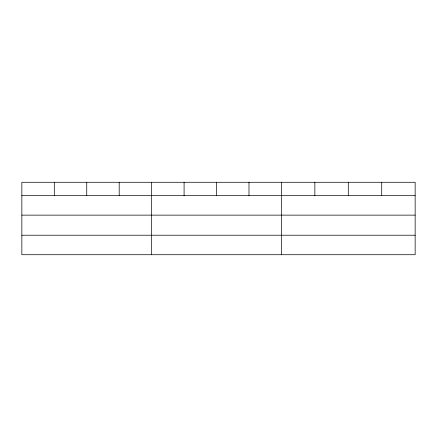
<?xml version="1.0" encoding="UTF-8"?>
<svg xmlns="http://www.w3.org/2000/svg" width="437" height="437" viewBox="0 0 437 437"><rect width="100%" height="100%" fill="white"/><g stroke="black" fill="none" stroke-linecap="round" stroke-linejoin="round"><path stroke-width="0.66" d="M415.15 215.135L415.15 182.284L21.85 182.284L21.85 254.716L415.15 254.716L415.15 215.135L21.85 215.135M21.85 195.645L415.15 195.645M21.85 235.221L415.15 235.221M381.719 182.284L381.719 195.645M348.289 182.284L348.289 195.645M314.858 182.284L314.858 195.645M281.428 182.284L281.428 254.716M248.981 182.284L248.981 195.645M216.534 182.284L216.534 195.645M184.086 182.284L184.086 195.645M151.639 182.284L151.639 254.716M119.192 182.284L119.192 195.645M86.745 182.284L86.745 195.645M54.297 182.284L54.297 195.645"/></g></svg>
